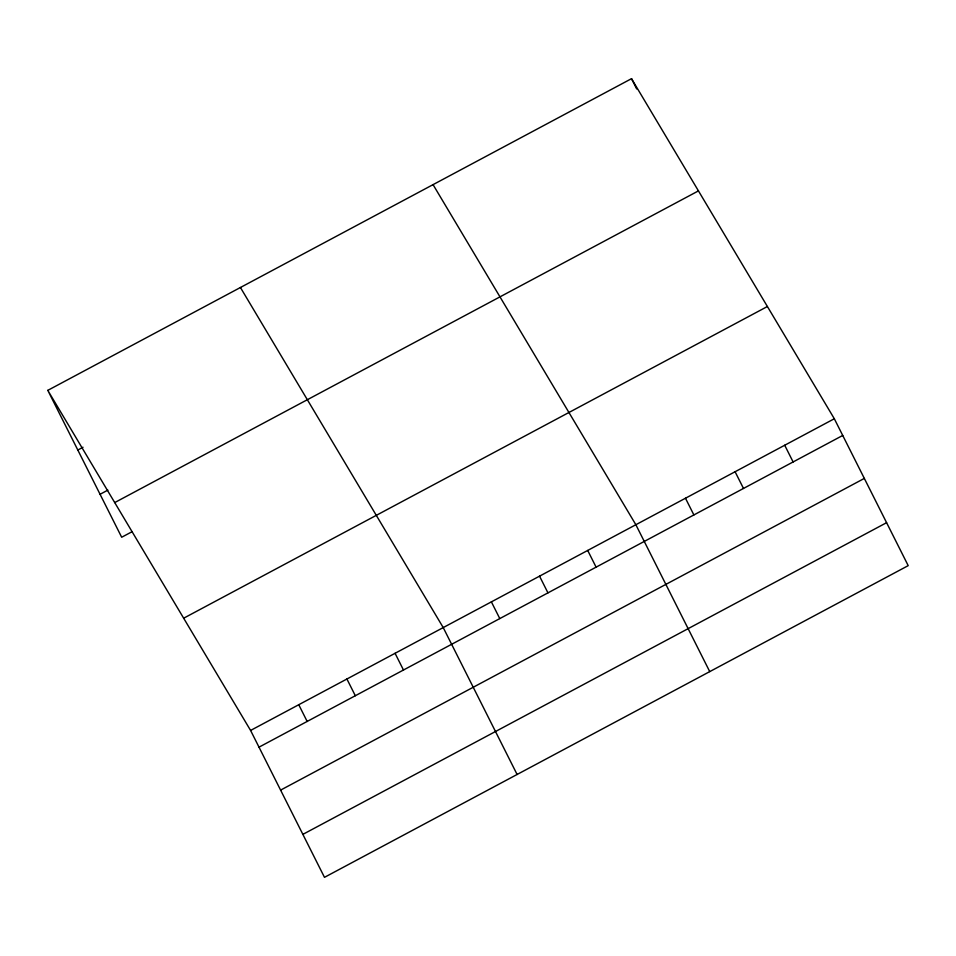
<?xml version="1.0" encoding="UTF-8"?>
<svg xmlns="http://www.w3.org/2000/svg" width="956" height="956" viewBox="0 0 956 956"><rect width="100%" height="100%" fill="white"/><g stroke="black" fill="none" stroke-linecap="round" stroke-linejoin="round"><path stroke-width="1.43" d="M47.8 390.359L631.522 78.667L834.325 418.752L908.2 565.641L324.478 877.333L250.591 730.444L47.8 390.359L121.675 537.248L132.095 531.691M77.818 450.037L83.017 447.253M100.069 494.288L107.885 490.117M114.72 502.581L698.442 190.889M183.672 618.209L767.393 306.518M250.591 730.444L834.325 418.752M259.004 747.162L842.726 435.458M280.61 790.11L864.332 478.418M302.873 834.373L886.594 522.681M433.056 184.639L635.86 524.725L709.734 671.614M240.434 287.505L443.226 627.578L517.1 774.48M631.522 78.667L636.696 88.956M784.709 445.245L793.11 461.963M735.092 471.738L743.493 488.456M685.476 498.231L693.877 514.949M587.701 550.441L596.102 567.159M539.543 576.157L547.943 592.863M491.384 601.874L499.785 618.58M395.067 653.295L403.48 670.013M346.909 679.011L355.321 695.729M298.75 704.727L307.163 721.445"/></g></svg>
